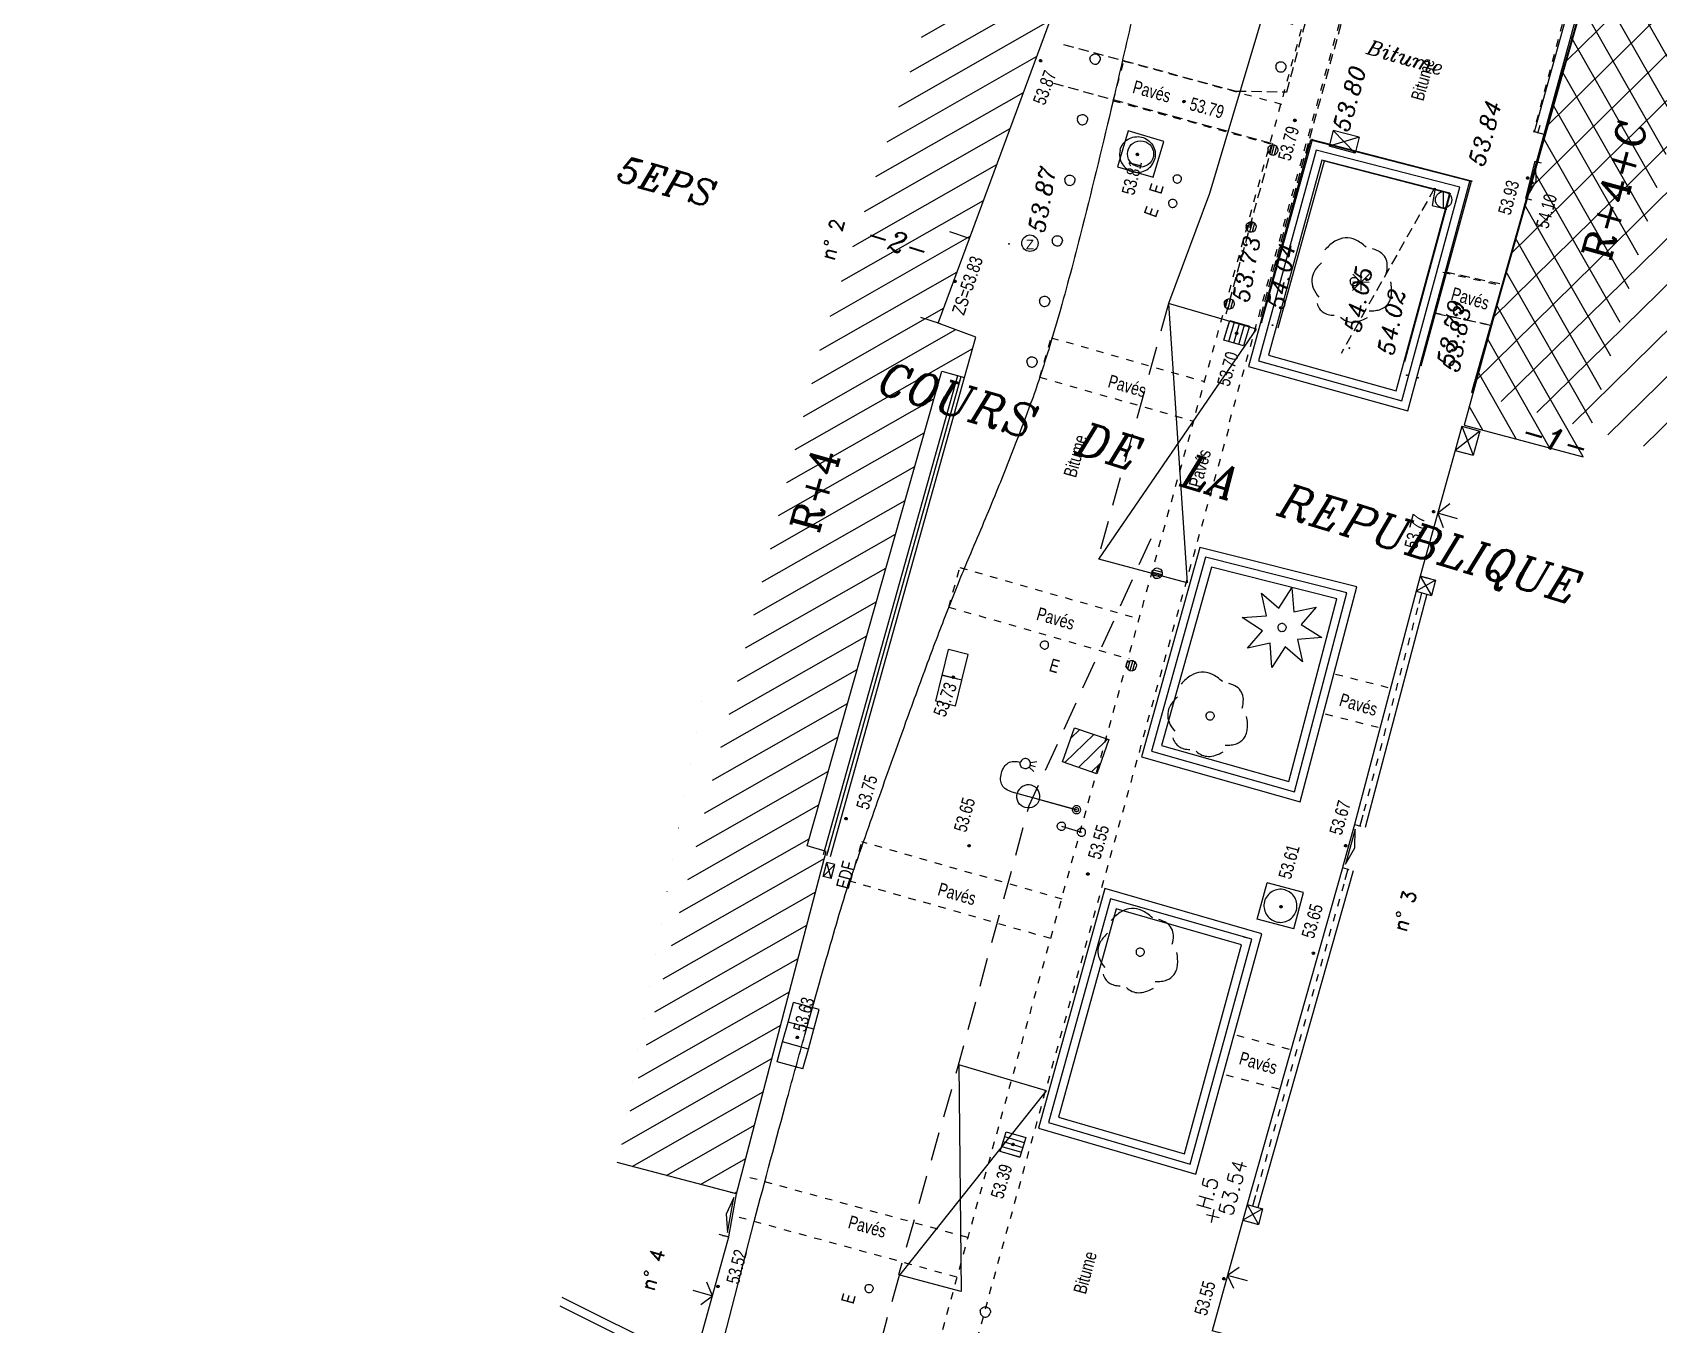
# Model space of a CAD drawing. Extents: x 661856 to 662117, y 6866905 to 6867165.
# Drawn here: x 661882.78 to 661922.36, y 6867062.92 to 6867094.37 of the extents above; entities that cross this region are included whole.
import ezdxf
from ezdxf.enums import TextEntityAlignment as Align

# ---------------------------------------------------------------- set-up
doc = ezdxf.new("R2010")
doc.units = 0
for name, pattern in [('CONTINU', [0]), ('HIDDEN', [0.375, 0.25, -0.125]), ('JSI_MCL0', [1, 0.5, 0.5]), ('JSI_MCL3', [4.5, 3, -1.5]), ('JSI_TCO', [1, 0.5, 0.5]), ('JSI_TCO2', [1, 0.5, 0.5]), ('JSI_TIC', [0.2, 0.08, 0.01, -0.1, 0.01]), ('JSI_TIM2', [0.6, 0.3, 0.05, -0.2, 0.05])]:
    doc.linetypes.add(name, pattern=pattern)
doc.layers.get('0').update_dxf_attribs({"linetype": 'CONTINUOUS'})
for name, color, linetype in [('ALTI', 140, 'CONTINUOUS'), ('ARBRES', 3, 'CONTINU'), ('BATI', 6, 'CONTINUOUS'), ('CANIVEAU', 7, 'CONTINU'), ('COTE_ALTI', 8, 'CONTINU'), ('HACHURE', 7, 'CONTINUOUS'), ('LIGNE_DIVERS', 7, 'CONTINU'), ('LIMITE', 7, 'CONTINUOUS'), ('MARQUAGE', 7, 'CONTINUOUS'), ('MOB', 6, 'CONTINUOUS'), ('MUR', 7, 'CONTINU'), ('NOM_DE_VOIE', 7, 'CONTINU'), ('NUMEROS', 1, 'CONTINUOUS'), ('OBJASS', 22, 'CONTINUOUS'), ('OBJDIVERS', 104, 'CONTINUOUS'), ('OBJEAU', 4, 'CONTINUOUS'), ('OBJEDF', 240, 'CONTINUOUS'), ('OBJEP', 220, 'CONTINUOUS'), ('OBJET_ASSAINIS', 5, 'CONTINU'), ('OBJET_DIVERS', 6, 'CONTINU'), ('OBJET_GAZ', 2, 'CONTINU'), ('OBJTELECOM', 3, 'CONTINUOUS'), ('POINTS-POLYGO', 7, 'CONTINUOUS'), ('POLYGO', 240, 'CONTINUOUS'), ('SIGNAL', 6, 'CONTINUOUS'), ('TEXTE', 7, 'CONTINUOUS'), ('VEGETATION', 3, 'CONTINUOUS'), ('VOIRIE', 7, 'CONTINUOUS'), ('Z', 4, 'CONTINUOUS')]:
    doc.layers.add(name, color=color, linetype=linetype)
doc.styles.add('36-2', font='romans.shx', dxfattribs={"height": 0.36})
doc.styles.add('5-2', font='romand.shx', dxfattribs={"height": 0.35})
doc.styles.add('7-2', font='romanc.shx', dxfattribs={"height": 0.7})
doc.styles.add('ITALIC', font='italic.shx', dxfattribs={"height": 0.6})
doc.styles.add('ROMANS', font='romans.shx', dxfattribs={"width": 0.95, "oblique": 13.5, "height": 5})
doc.styles.get("Standard").update_dxf_attribs({"font": 'ARIALUNI.ttf', "height": 2})
doc.linetypes.add('JSI_MUD', pattern='A,0.0001,[130,jsi_form.shx,S=0.5,R=0,X=0.875,Y=0],-0.75', length=0.7501)
doc.linetypes.add('JSI_MUG', pattern='A,0.0001,[130,jsi_form.shx,S=0.5,R=0,X=-0.125,Y=0],-0.75', length=0.7501)
doc.linetypes.add('JSI_MUR', pattern='A,1e-06,-0.5,[130,jsi_form.shx,S=0.7,R=315,X=0.05,Y=0],-0.5', length=1.000001)

# ---------------------------------------------------------------- blocks, each defined once
blk = doc.blocks.new('*X201')
at = {"layer": 'BATI', "color": 7, "linetype": 'CONTINU'}
for p, q in [((610558.015, 133596.662), (610563.305, 133601.952)), ((610557.587, 133595.102), (610564.149, 133601.664)), ((610556.731, 133591.983), (610565.85, 133601.102)), ((610557.159, 133593.543), (610564.993, 133601.377)), ((610556.303, 133590.424), (610566.707, 133600.828)), ((610556.941, 133589.931), (610567.564, 133600.553)), ((610557.809, 133589.668), (610568.421, 133600.279)), ((610558.443, 133598.221), (610560.804, 133600.582)), ((610558.677, 133589.404), (610569.278, 133600.005)), ((610559.545, 133589.141), (610570.135, 133599.73)), ((610560.413, 133588.877), (610570.991, 133599.456)), ((610561.281, 133588.614), (610570.927, 133598.26)), ((610566.867, 133593.068), (610570.602, 133596.803)), ((610567.743, 133592.813), (610570.276, 133595.346)), ((610568.619, 133592.557), (610569.951, 133593.889)), ((610569.495, 133592.302), (610569.622, 133592.43)), ((610562.149, 133588.35), (610565.987, 133592.189)), ((610563.016, 133588.087), (610565.896, 133590.967)), ((610563.884, 133587.823), (610566.284, 133590.222)), ((610564.752, 133587.56), (610565.998, 133588.805))]:
    blk.add_line(p, q, dxfattribs=at)
blk = doc.blocks.new('P21200')
blk.add_line((0, -1), (0, 1))
blk.add_circle((0, 0), 1)
blk = doc.blocks.new('P22700', base_point=(1, 1))
blk.add_circle((1, 1), 1)
blk.add_text('Z', height=1.17).set_placement((0.5, 0.25), (1.5, 0.25), align=Align.ALIGNED)
blk = doc.blocks.new('P20100')
for p, q in [((0, 0.994), (0, 0)), ((0.999, 0.994), (0, 0.994)), ((0.999, 0), (0.999, 0.994)), ((0, 0), (0.999, 0))]:
    blk.add_line(p, q)
blk.add_circle((0.496, 0.492), 0.35)
blk = doc.blocks.new('P30100')
at = {"color": 0}
blk.add_circle((0, 0), 0.05, dxfattribs=at)
blk.add_attdef('COTE30100', (0.3, 0.3), '', height=0.3)
blk = doc.blocks.new('P30200')
at = {"color": 0}
blk.add_circle((0, 0), 0.05, dxfattribs=at)
blk.add_attdef('COTE30200', (0.3, -0.15), '', height=0.3)
blk = doc.blocks.new('P30300')
at = {"color": 0}
blk.add_circle((0, 0), 0.05, dxfattribs=at)
blk.add_attdef('COTE30300', (0.3, -0.6), '', height=0.3)
blk = doc.blocks.new('P23000')
at = {"color": 3}
for p, q in [((-1, 1), (1, -1)), ((1, 1), (-1, -1)), ((1, 0), (-1, 0)), ((0, 1), (0, -1))]:
    blk.add_line(p, q, dxfattribs=at)
blk = doc.blocks.new('$B_200')
at = {"color": 0, "linetype": 'BYBLOCK', "flags": 128}
for points in [[(0, -0.5, -0.414214), (-0.5, 0, -0.414214), (0, 0.5)], [(0, -0.5, 0.414214), (0.5, 0, 0.414214), (0, 0.5)]]:
    blk.add_lwpolyline(points, format="xyb", dxfattribs=at)
blk = doc.blocks.new('$B_220')
at = {"color": 0, "linetype": 'BYBLOCK', "flags": 128}
for points in [[(0.297, 0.272, 0.039633), (0.273, 0.344, 0.053426), (0.241, 0.401, 0.147584), (0.154, 0.47, 0.071882), (0.099, 0.483, 0.058066), (0.036, 0.48, 0.043501), (-0.035, 0.463, 0.032041), (-0.113, 0.431)], [(-0.195, 0.351, 0.077685), (-0.303, 0.336, 0.115926), (-0.379, 0.292, 0.119307), (-0.426, 0.217, 0.082378), (-0.441, 0.113)], [(0.461, -0.046, 0.087593), (0.487, 0.033, 0.096392), (0.482, 0.113, 0.080457), (0.446, 0.192, 0.056881), (0.379, 0.272)], [(-0.441, 0.033, 0.03619), (-0.474, -0.044, 0.046233), (-0.492, -0.116, 0.121403), (-0.482, -0.245, 0.119181), (-0.41, -0.354, 0.044648), (-0.351, -0.401, 0.034835), (-0.277, -0.443)], [(0.379, -0.364, 0.076898), (0.431, -0.319, 0.090424), (0.461, -0.265, 0.083207), (0.472, -0.2, 0.062964), (0.461, -0.126)], [(-0.113, -0.443, 0.078382), (0.005, -0.498, 0.113914), (0.113, -0.503, 0.115194), (0.21, -0.458, 0.080222), (0.297, -0.364)]]:
    blk.add_lwpolyline(points, format="xyb", dxfattribs=at)
blk = doc.blocks.new('$B_222')
at = {"color": 0, "linetype": 'BYBLOCK', "flags": 128}
for points in [[(-0.094, 0.219), (0, 0.5), (0.094, 0.219)], [(-0.219, 0.094), (-0.344, 0.344), (-0.094, 0.219)], [(0.094, 0.219), (0.344, 0.344), (0.219, 0.094)], [(-0.219, -0.094), (-0.5, 0), (-0.219, 0.094)], [(0.219, 0.094), (0.5, 0), (0.219, -0.094)], [(-0.094, -0.219), (-0.344, -0.344), (-0.219, -0.094)], [(0.219, -0.094), (0.344, -0.344), (0.094, -0.219)], [(0.094, -0.219), (0, -0.5), (-0.094, -0.219)]]:
    blk.add_lwpolyline(points, dxfattribs=at)
blk = doc.blocks.new('$B_100')
at = {"color": 0, "linetype": 'BYBLOCK', "flags": 128}
for points in [[(0, 0.625, -0.4142136), (-0.1875, 0.8125, -0.4142136), (0, 1)], [(0, 0.625, 0.4142136), (0.1875, 0.8125, 0.4142136), (0, 1)]]:
    blk.add_lwpolyline(points, format="xyb", dxfattribs=at)
blk.add_lwpolyline([(0, 0.625), (0, 0)], dxfattribs=at)
blk = doc.blocks.new('$Y_001')
at = {"color": 0, "linetype": 'BYBLOCK', "flags": 128}
for points in [[(-0.5, 0), (0.5, 0)], [(0, -0.5), (0, 0.5)]]:
    blk.add_lwpolyline(points, dxfattribs=at)
blk = doc.blocks.new('TCPOINT')
at = {"color": 0}
blk.add_point((0, 0), dxfattribs=at)
at = {"layer": 'NUMEROS', "style": '36-2'}
blk.add_attdef('MAT', (0.1, 0.1), '', height=0.36, dxfattribs=at)
at = {"layer": 'Z', "style": 'ROMANS'}
blk.add_attdef('ALT', text='', height=0.36, dxfattribs=at).set_placement((0.1, -0.1), align=Align.TOP_LEFT)
blk = doc.blocks.new('$B_001')
at = {"color": 0, "linetype": 'BYBLOCK', "flags": 128}
for points in [[(0, 0), (0, 1)], [(0, 1), (1, 1)], [(1, 0), (1, 1)], [(0, 0), (1, 0)]]:
    blk.add_lwpolyline(points, dxfattribs=at)
blk = doc.blocks.new('$B_130')
at = {"color": 0, "linetype": 'BYBLOCK', "flags": 128}
for points in [[(0, 0), (0, 0.812, -0.08), (0.012, 0.895, -0.117647), (0.047, 0.953, -0.117647), (0.105, 0.988, -0.08), (0.188, 1, -0.08), (0.27, 0.988, -0.117647), (0.328, 0.953, -0.117647), (0.363, 0.895, -0.08), (0.375, 0.812)], [(0.375, 0.688, -0.414214), (0.312, 0.75, -0.414214), (0.375, 0.812)], [(0.375, 0.688, 0.414214), (0.438, 0.75, 0.414214), (0.375, 0.812)]]:
    blk.add_lwpolyline(points, format="xyb", dxfattribs=at)
for points in [[(0.344, 0.688), (0.312, 0.625)], [(0.375, 0.688), (0.375, 0.625)], [(0.406, 0.688), (0.438, 0.625)]]:
    blk.add_lwpolyline(points, dxfattribs=at)
blk = doc.blocks.new('$B_030')
at = {"color": 0, "linetype": 'BYBLOCK', "flags": 128}
for points in [[(0, 0), (0, 1)], [(0, 1), (1, 1)], [(0, 1), (1, 0)], [(0, 0), (1, 1)], [(1, 0), (1, 1)], [(0, 0), (1, 0)]]:
    blk.add_lwpolyline(points, dxfattribs=at)
blk = doc.blocks.new('$B_020')
at = {"color": 0, "linetype": 'BYBLOCK', "flags": 128}
for points in [[(0, 0), (0, 1)], [(0, 1), (1, 1)], [(1, 0), (1, 1)], [(0, 0), (1, 0)]]:
    blk.add_lwpolyline(points, dxfattribs=at)
for points in [[(0.5, 0.0625, -0.4142136), (0.0625, 0.5, -0.4142136), (0.5, 0.9375)], [(0.5, 0.0625, 0.4142136), (0.9375, 0.5, 0.4142136), (0.5, 0.9375)]]:
    blk.add_lwpolyline(points, format="xyb", dxfattribs=at)
blk = doc.blocks.new('$B_202')
at = {"color": 0, "linetype": 'BYBLOCK', "flags": 128}
for points in [[(0, -0.5, -0.41421356), (-0.5, 0, -0.41421356), (0, 0.5)], [(0, -0.5, 0.41421356), (0.5, 0, 0.41421356), (0, 0.5)]]:
    blk.add_lwpolyline(points, format="xyb", dxfattribs=at)
for points in [[(-0.5, 0), (0.5, 0)], [(-0.4297, 0.25), (0.4297, 0.25)], [(0.4297, -0.25), (-0.4297, -0.25)]]:
    blk.add_lwpolyline(points, dxfattribs=at)
blk = doc.blocks.new('$B_038')
at = {"color": 0, "linetype": 'BYBLOCK', "flags": 128}
blk.add_lwpolyline([(-0.5, 0.5), (0.5, 0.5), (0.5, -0.5), (-0.5, -0.5)], close=True, dxfattribs=at)
for points in [[(-0.344, 0.5), (-0.5, 0.188)], [(0.031, 0.5), (-0.469, -0.5)], [(0.438, 0.5), (-0.062, -0.5)], [(0.5, -0.188), (0.344, -0.5)]]:
    blk.add_lwpolyline(points, dxfattribs=at)
blk = doc.blocks.new('$B_043')
at = {"color": 0, "linetype": 'BYBLOCK', "flags": 128}
blk.add_lwpolyline([(0, 0.5), (1, 0.5)], dxfattribs=at)
blk = doc.blocks.new('$B_027')
at = {"color": 0, "linetype": 'BYBLOCK', "flags": 128}
for points in [[(-0.5, -0.5), (0.5, -0.5), (0.5, -0.188)], [(-0.5, -0.5), (-0.5, -0.188)]]:
    blk.add_lwpolyline(points, dxfattribs=at)
blk.add_lwpolyline([(-0.406, -0.406), (0.406, -0.406), (0, -0.188)], close=True, dxfattribs=at)
blk = doc.blocks.new('$B_028')
at = {"color": 0, "linetype": 'BYBLOCK', "flags": 128}
for points in [[(0, 0.5), (0, -0.5), (0.094, -0.062)], [(-0.5, -0.5), (-0.5, 0)], [(0.5, 0), (0.5, -0.5)], [(-0.094, -0.062), (0, -0.5)], [(-0.5, -0.5), (0.5, -0.5)]]:
    blk.add_lwpolyline(points, dxfattribs=at)
blk = doc.blocks.new('$B_170')
at = {"color": 0, "linetype": 'BYBLOCK', "flags": 128}
for points in [[(-0.5, 0), (-0.5, 1)], [(0.5, 0), (0.5, 1)]]:
    blk.add_lwpolyline(points, dxfattribs=at)
blk = doc.blocks.new('$B_210')
at = {"linetype": 'CONTINUOUS'}
blk.add_hatch(color=0, dxfattribs=at).paths.add_polyline_path([(0, -0.5, -1), (0, 0.5, -1)])
at = {"color": 0, "linetype": 'BYBLOCK', "flags": 128}
blk.add_lwpolyline([(0, -0.5, -1), (0, 0.5, -1)], format="xyb", close=True, dxfattribs=at)

msp = doc.modelspace()

# ---------------------------------------------------------------- hatches: boundary and pattern name
at = {"layer": 'HACHURE'}
h = msp.add_hatch(dxfattribs=at)
h.set_pattern_fill('_USER', color=256, scale=0.6, angle=209.669, style=0, pattern_type=0)
h.set_pattern_definition([(209.66896472, (50261.49716, 6738626.0907), (0.29699285165, -0.5213398566), [])])
edge = h.paths.add_edge_path()
edge.add_line((661899.915, 6867066.104), (661897.013, 6867066.865))
edge.add_line((661903.246, 6867100.818), (661904.583, 6867100.394))
edge.add_line((661904.583, 6867100.394), (661905.737, 6867098.272))
edge.add_line((661905.737, 6867098.272), (661902.026, 6867086.954))
edge.add_line((661902.026, 6867086.954), (661897.011, 6867066.859))
edge.add_line((661899.915, 6867066.104), (661902.102, 6867074.437))
edge.add_line((661902.102, 6867074.437), (661901.634, 6867074.57))
edge.add_line((661901.634, 6867074.57), (661904.91, 6867086.122))
edge.add_line((661904.91, 6867086.122), (661905.466, 6867085.971))
edge.add_line((661905.466, 6867085.971), (661905.742, 6867086.954))
edge.add_line((661905.742, 6867086.954), (661904.823, 6867087.295))
edge.add_line((661904.823, 6867087.295), (661908.991, 6867098.568))
edge.add_line((661908.991, 6867098.568), (661906.642, 6867102.888))
edge.add_line((661906.642, 6867102.888), (661904.154, 6867103.678))
edge.add_line((661903.246, 6867100.818), (661904.154, 6867103.678))
at = {"layer": 'HACHURE', "linetype": 'CONTINUOUS', "ltscale": 2}
h = msp.add_hatch(dxfattribs=at)
h.set_pattern_fill('_USER', color=256, scale=0.6, angle=119.6466, style=0, pattern_type=0)
h.set_pattern_definition([(119.6466, (661958.265, 6866695.073), (-0.5214558, -0.2967893), [])])
h.paths.add_polyline_path([(661929.58, 6867095.716), (661928.68, 6867092.854), (661925.099, 6867093.98), (661922.927, 6867092.792), (661920.518, 6867084.019), (661917.625, 6867084.813), (661920.371, 6867094.812), (661924.78, 6867097.226)])
at = {"layer": 'OBJASS', "linetype": 'CONTINUOUS', "ltscale": 2}
h = msp.add_hatch(dxfattribs=at)
h.set_pattern_fill('_USER', color=256, scale=0.125, angle=73.7746, style=0, pattern_type=0)
h.set_pattern_definition([(73.775, (661912.39996, 6867087.21911), (-0.120021, 0.034927), [])])
h.paths.add_polyline_path([(661912.4, 6867087.219), (661912.26, 6867086.739), (661911.78, 6867086.879), (661911.92, 6867087.359)])
h = msp.add_hatch(dxfattribs=at)
h.set_pattern_fill('_USER', color=256, scale=0.125, angle=-16.2863, style=0, pattern_type=0)
h.set_pattern_definition([(343.714, (661906.81527, 6867066.99425), (0.035055, 0.119984), [])])
h.paths.add_polyline_path([(661906.815, 6867066.994), (661906.335, 6867067.135), (661906.476, 6867067.614), (661906.956, 6867067.474)])

# ---------------------------------------------------------------- linework, layer by layer
at = {"layer": 'BATI', "linetype": 'JSI_MUD', "ltscale": 0.2}
msp.add_line((661919.466, 6867092.105, 111.285), (661919.415, 6867091.912, 111.284), dxfattribs=at)
at = {"layer": 'BATI', "linetype": 'JSI_TCO2', "ltscale": 2, "elevation": 57.333, "flags": 128}
for points in [[(661905.466, 6867085.971), (661905.742, 6867086.954), (661904.823, 6867087.295), (661908.991, 6867098.568), (661906.642, 6867102.888), (661904.154, 6867103.678)], [(661929.58, 6867095.716), (661924.78, 6867097.226), (661920.371, 6867094.812), (661917.625, 6867084.813)], [(661901.634, 6867074.57), (661904.91, 6867086.122), (661905.466, 6867085.971)], [(661917.625, 6867084.813), (661920.524, 6867084.038)], [(661899.915, 6867066.104), (661902.102, 6867074.437)], [(661902.102, 6867074.437), (661901.634, 6867074.57)], [(661899.915, 6867066.104), (661897.013, 6867066.865)]]:
    msp.add_lwpolyline(points, dxfattribs=at)
at = {"layer": 'BATI', "color": 7, "linetype": 'CONTINU', "const_width": 0.05}
msp.add_lwpolyline([(661917.818, 6867085.611), (661920.445, 6867094.871), (661924.942, 6867097.374), (661926.632, 6867096.78), (661932.85, 6867094.73), (661931.319, 6867088.143), (661931.196, 6867087.624), (661927.915, 6867088.611), (661927.323, 6867086.682), (661927.92, 6867085.51), (661927.186, 6867082.679)], dxfattribs=at)
at = {"layer": 'BATI', "linetype": 'JSI_TIC', "ltscale": 2, "elevation": 57.333, "flags": 128}
msp.add_lwpolyline([(661926.54, 6867096.954), (661924.773, 6867097.51), (661920.137, 6867095.046), (661919.318, 6867091.937)], dxfattribs=at)
at = {"layer": 'BATI', "color": 7, "linetype": 'CONTINUOUS'}
msp.add_lwpolyline([(661919.574, 6867091.89), (661919.343, 6867091.947), (661920.192, 6867095.029), (661924.772, 6867097.566), (661926.589, 6867096.958), (661926.538, 6867096.815)], dxfattribs=at)
at = {"layer": 'CANIVEAU', "color": 7, "linetype": 'HIDDEN'}
for points in [[(661912.674, 6867087.458), (661915.061, 6867096.121), (661920.044, 6867094.618)], [(661907.877, 6867094.076), (661912.074, 6867092.942), (661913.31, 6867092.925), (661913.996, 6867095.455)], [(661907.629, 6867093.136), (661912.964, 6867091.664), (661911.826, 6867087.515)]]:
    msp.add_lwpolyline(points, dxfattribs=at)
at = {"layer": 'LIGNE_DIVERS', "color": 7, "linetype": 'HIDDEN'}
for points in [[(661916.908, 6867090.581), (661914.631, 6867086.558)], [(661918.496, 6867088.248), (661917.213, 6867088.528)], [(661916.932, 6867087.538), (661918.276, 6867087.243)]]:
    msp.add_lwpolyline(points, dxfattribs=at)
at = {"layer": 'LIGNE_DIVERS', "color": 7, "linetype": 'CONTINUOUS'}
msp.add_lwpolyline([(661916.924, 6867090.577), (661916.849, 6867090.161), (661917.204, 6867090.066)], dxfattribs=at)
at = {"layer": 'LIMITE', "linetype": 'JSI_MUD', "ltscale": 0.4}
for p, q in [((661912.676, 6867086.569, 111.066), (661912.623, 6867086.375, 111.063)), ((661914.722, 6867080.541, 111.068), (661914.772, 6867080.732, 111.07)), ((661912.401, 6867072.101, 110.932), (661912.455, 6867072.297, 110.934))]:
    msp.add_line(p, q, dxfattribs=at)
at = {"layer": 'LIMITE', "linetype": 'JSI_MUG', "ltscale": 0.4}
for p, q in [((661912.623, 6867086.375, 111.063), (661912.817, 6867086.321, 111.066)), ((661914.772, 6867080.732, 111.069), (661914.581, 6867080.781, 111.065)), ((661912.455, 6867072.297, 110.933), (661912.26, 6867072.353, 110.931))]:
    msp.add_line(p, q, dxfattribs=at)
at = {"layer": 'LIMITE', "linetype": 'JSI_TCO', "ltscale": 2}
msp.add_line((661902.036, 6867074.359, 111.106), (661905.302, 6867086.017, 111.187), dxfattribs=at)
at = {"layer": 'LIMITE', "linetype": 'JSI_MUD', "ltscale": 0.17}
msp.add_line((661905.338, 6867085.83, 111.186), (661905.384, 6867085.994, 111.187), dxfattribs=at)
at = {"layer": 'LIMITE', "linetype": 'JSI_MUG', "ltscale": 0.27}
for p, q in [((661916.59, 6867080.734, 111.094), (661916.521, 6867080.473, 111.09)), ((661914.799, 6867074.004, 110.997), (661914.725, 6867073.745, 110.994))]:
    msp.add_line(p, q, dxfattribs=at)
at = {"layer": 'LIMITE', "linetype": 'JSI_MUD', "ltscale": 0.27}
for p, q in [((661915.159, 6867075.318, 111.017), (661915.09, 6867075.057, 111.013)), ((661912.547, 6867066.063, 110.899), (661912.474, 6867065.803, 110.896))]:
    msp.add_line(p, q, dxfattribs=at)
at = {"layer": 'LIMITE', "linetype": 'JSI_MUG', "ltscale": 0.17}
msp.add_line((661902.118, 6867074.336, 111.106), (661902.164, 6867074.5, 111.107), dxfattribs=at)
at = {"layer": 'LIMITE', "linetype": 'JSI_TCO', "ltscale": 2, "elevation": 57.333, "flags": 128}
for points in [[(661912.378, 6867086.236), (661916.253, 6867085.158), (661917.768, 6867090.747), (661913.883, 6867091.75)], [(661915.017, 6867080.877), (661911.195, 6867081.837), (661909.771, 6867076.737), (661913.639, 6867075.64)], [(661912.7, 6867072.434), (661908.879, 6867073.532), (661907.266, 6867067.699), (661911.095, 6867066.578)]]:
    msp.add_lwpolyline(points, close=True, dxfattribs=at)
at = {"layer": 'LIMITE', "linetype": 'JSI_MUR', "ltscale": 0.4, "elevation": 57.333, "flags": 128}
for points in [[(661912.623, 6867086.375), (661916.113, 6867085.404), (661917.522, 6867090.604), (661914.024, 6867091.507)], [(661914.772, 6867080.732), (661911.335, 6867081.595), (661910.017, 6867076.875), (661913.497, 6867075.888)], [(661912.455, 6867072.297), (661909.018, 6867073.284), (661907.511, 6867067.835), (661910.956, 6867066.827)]]:
    msp.add_lwpolyline(points, close=True, dxfattribs=at)
at = {"layer": 'LIMITE', "linetype": 'JSI_MUR', "ltscale": 0.17, "elevation": 57.333, "flags": 128}
msp.add_lwpolyline([(661902.118, 6867074.336), (661905.384, 6867085.994)], dxfattribs=at)
at = {"layer": 'LIMITE', "linetype": 'JSI_TCO', "ltscale": 2, "elevation": 57.333, "flags": 128}
for points in [[(661902.2, 6867074.313), (661905.466, 6867085.971)], [(661916.46, 6867080.769), (661914.96, 6867075.091)], [(661916.721, 6867080.7), (661915.221, 6867075.022)], [(661914.669, 6867074.041), (661912.344, 6867065.84)], [(661914.929, 6867073.968), (661912.603, 6867065.767)]]:
    msp.add_lwpolyline(points, dxfattribs=at)
at = {"layer": 'LIMITE', "linetype": 'JSI_TIC', "ltscale": 2, "elevation": 57.333, "flags": 128}
for points in [[(661916.59, 6867080.734), (661915.09, 6867075.057)], [(661914.799, 6867074.004), (661912.474, 6867065.803)]]:
    msp.add_lwpolyline(points, dxfattribs=at)
at = {"layer": 'LIMITE', "elevation": 57.333, "flags": 128}
for points in [[(661898.304, 6867062.029), (661895.62, 6867063.368)], [(661898.36, 6867062.24), (661895.676, 6867063.579)]]:
    msp.add_lwpolyline(points, dxfattribs=at)
at = {"layer": 'LIMITE', "linetype": 'JSI_TCO', "ltscale": 2}
for points in [[(661912.868, 6867086.515, 111.066), (661915.972, 6867085.651, 111.117), (661917.276, 6867090.461, 111.183), (661914.165, 6867091.264, 111.147), (661912.868, 6867086.515, 111.066)], [(661914.527, 6867080.588, 111.067), (661911.476, 6867081.354, 111.006), (661910.263, 6867077.013, 110.95), (661913.356, 6867076.136, 111.013), (661914.527, 6867080.588, 111.067)], [(661912.21, 6867072.159, 110.932), (661909.157, 6867073.036, 110.892), (661907.756, 6867067.972, 110.773), (661910.817, 6867067.076, 110.877), (661912.21, 6867072.159, 110.932)]]:
    msp.add_polyline3d(points, dxfattribs=at)
at = {"layer": 'MARQUAGE', "linetype": 'JSI_MCL0', "ltscale": 2, "elevation": 57.333, "flags": 128}
for points in [[(661910.267, 6867100.715, -0.013769), (661910.289, 6867100.156, -0.011556), (661910.282, 6867099.545, -0.015082), (661910.21, 6867098.451, -0.012612), (661910.113, 6867097.666, -0.006167), (661910.014, 6867097.05, -0.004916), (661909.889, 6867096.363, -0.007289), (661909.557, 6867094.775, -0.002999), (661909.082, 6867092.709, -0.003499), (661908.338, 6867089.653, -0.007376), (661907.799, 6867087.624, -0.004941), (661907.545, 6867086.754, -0.00616), (661907.299, 6867085.98, -0.007394), (661907.075, 6867085.335, -0.004748), (661906.734, 6867084.429, -0.00496), (661906.202, 6867083.094, -0.003923), (661905.576, 6867081.603, 0.004527), (661905.343, 6867081.043, 0.003313), (661905.08, 6867080.384, 0.0038), (661904.595, 6867079.111, 0.002654), (661904.033, 6867077.581, 0.001957), (661903.395, 6867075.793, 0.001503), (661902.681, 6867073.748)], [(661900.345, 6867065.429, -0.00165), (661901.152, 6867068.424, -0.001106), (661901.579, 6867069.971, -0.00237), (661902.101, 6867071.818, -0.003113), (661902.67, 6867073.752)]]:
    msp.add_lwpolyline(points, format="xyb", dxfattribs=at)
msp.add_lwpolyline([(661913.502, 6867097.667), (661912.76, 6867094.906), (661911.425, 6867090.45), (661910.431, 6867087.771)], dxfattribs=at)
at = {"layer": 'MARQUAGE', "linetype": 'JSI_TIM2', "ltscale": 2, "elevation": 57.333, "flags": 128}
for points in [[(661910.431, 6867087.771), (661908.712, 6867081.563)], [(661910.002, 6867082.046), (661907.034, 6867075.547), (661905.303, 6867069.199), (661903.857, 6867064.127)], [(661903.879, 6867064.149), (661898.734, 6867045.501), (661897.289, 6867040.111), (661890.992, 6867017.385), (661889.752, 6867012.766), (661888.427, 6867007.819), (661887.061, 6867002.924), (661884.431, 6866993.356)]]:
    msp.add_lwpolyline(points, dxfattribs=at)
at = {"layer": 'MARQUAGE', "linetype": 'JSI_MCL0', "ltscale": 2, "elevation": 57.333, "flags": 128}
for points in [[(661910.431, 6867087.771), (661910.888, 6867080.974), (661908.736, 6867081.552), (661912.57, 6867087.148)], [(661903.891, 6867064.125), (661907.459, 6867068.612), (661905.327, 6867069.241), (661905.383, 6867063.726)]]:
    msp.add_lwpolyline(points, close=True, dxfattribs=at)
at = {"layer": 'MARQUAGE', "linetype": 'JSI_MCL3', "ltscale": 2, "elevation": 57.333, "flags": 128}
msp.add_lwpolyline([(661899.351, 6867061.57), (661900.345, 6867065.429)], dxfattribs=at)
at = {"layer": 'MUR', "color": 7, "linetype": 'CONTINUOUS'}
for points in [[(661916.584, 6867086.254), (661917.806, 6867090.75), (661913.929, 6867091.759), (661912.69, 6867087.296)], [(661913.097, 6867087.183), (661914.225, 6867091.245), (661917.286, 6867090.449), (661916.174, 6867086.356)]]:
    msp.add_lwpolyline(points, dxfattribs=at)
at = {"layer": 'OBJASS', "linetype": 'JSI_TCO', "ltscale": 2, "elevation": 57.333, "flags": 128}
for points in [[(661912.4, 6867087.219), (661912.26, 6867086.739), (661911.78, 6867086.879), (661911.92, 6867087.359)], [(661906.815, 6867066.994), (661906.335, 6867067.135), (661906.476, 6867067.614), (661906.956, 6867067.474)]]:
    msp.add_lwpolyline(points, close=True, dxfattribs=at)
at = {"layer": 'VOIRIE', "linetype": 'JSI_TIC', "ltscale": 2, "elevation": 57.333, "flags": 128}
for points in [[(661914.468, 6867097.376), (661911.038, 6867084.921)], [(661915.288, 6867097.151), (661911.858, 6867084.695)], [(661909.082, 6867092.709), (661909.346, 6867093.674)], [(661909.346, 6867093.674), (661913.181, 6867092.624)], [(661909.082, 6867092.709), (661912.917, 6867091.659)], [(661917.109, 6867088.532), (661918.472, 6867088.23)], [(661916.892, 6867087.556), (661918.255, 6867087.253)], [(661907.299, 6867085.98), (661907.574, 6867086.941)], [(661907.574, 6867086.941), (661911.308, 6867085.873)], [(661907.299, 6867085.98), (661911.032, 6867084.911)], [(661911.049, 6867084.945), (661905.545, 6867065.039), (661900.041, 6867045.002), (661896.289, 6867031.642), (661882.78, 6866982.339)], [(661911.887, 6867084.713), (661906.384, 6867064.808), (661900.879, 6867044.769), (661897.128, 6867031.409), (661883.788, 6866982.723)], [(661905.08, 6867080.384), (661905.355, 6867081.345)], [(661905.355, 6867081.345), (661909.743, 6867080.089)], [(661905.08, 6867080.384), (661909.467, 6867079.128)], [(661915.778, 6867078.422), (661914.486, 6867078.746)], [(661915.534, 6867077.452), (661914.243, 6867077.777)], [(661902.69, 6867073.707), (661902.965, 6867074.669)], [(661907.842, 6867073.276), (661902.965, 6867074.669)], [(661907.567, 6867072.314), (661902.69, 6867073.707)], [(661913.375, 6867069.615), (661912.058, 6867069.966)], [(661913.117, 6867068.649), (661911.801, 6867068.999)], [(661905.545, 6867065.039), (661900.212, 6867066.503)], [(661905.281, 6867064.075), (661899.947, 6867065.538)]]:
    msp.add_lwpolyline(points, dxfattribs=at)

# ---------------------------------------------------------------- block references
at = {"layer": 'ALTI', "linetype": 'CONTINUOUS'}
for p, xscale, yscale, rotation in [((661907.316, 6867093.683, 57.333), 0.0599999997152322, 0.0599999997152322, 249.7096990981492), ((661910.807, 6867092.687, 57.333), 0.0600000000592975, 0.0600000000592975, 344.694655695593), ((661913.505, 6867092.227, 57.333), 0.0599999996385062, 0.0599999996385062, 254.6044310250176), ((661909.674, 6867091.399, 57.333), 0.0600000003271223, 0.0600000003271223, 256.4156064623944), ((661919.172, 6867090.827, 57.333), 0.0599999999093747, 0.0599999999093747, 254.6465951892472), ((661919.28, 6867090.712, 57.333), 0.0599999999093747, 0.0599999999093747, 254.6465951892472), ((661912.09, 6867087.049, 57.333), 0.0599999998833913, 0.0599999998833913, 163.7745829414398), ((661916.883, 6867082.705, 57.333), 0.0599999996384157, 0.0599999996384157, 255.1982762058692), ((661905.194, 6867078.677, 57.333), 0.0599999999918912, 0.0599999999918912, 249.601404920407), ((661902.581, 6867075.234, 57.333), 0.0599999995880234, 0.0599999995880234, 74.35030697910642), ((661905.577, 6867074.574, 57.333), 0.0600000000685487, 0.0600000000685487, 164.0628200560337), ((661914.743, 6867074.574, 57.333), 0.0599999998171254, 0.0599999998171254, 254.1696420194189), ((661908.467, 6867073.886, 57.333), 0.0599999998720107, 0.0599999998720107, 254.5451571453752), ((661913.168, 6867073.089, 57.333), 0.0599999999710705, 0.0599999999710705, 163.9685452313783), ((661913.959, 6867071.959, 57.333), 0.0599999998171254, 0.0599999998171254, 254.1696420194189), ((661901.396, 6867069.91, 57.333), 0.0599999998700152, 0.0599999998700152, 74.48223187733709), ((661906.645, 6867067.304, 57.333), 0.0600000001652849, 0.0600000001652849, 51.51213399098474), ((661899.464, 6867063.848, 57.333), 0.0599999999426008, 0.0599999999426008, 75.54793801155665), ((661911.779, 6867064.036, 57.333), 0.0599999997842678, 0.0599999997842678, 254.5572234232433)]:
    msp.add_blockref('$B_210', p, dxfattribs=dict(at, xscale=xscale, yscale=yscale, rotation=rotation))
at = {"layer": 'ARBRES', "color": 3, "linetype": 'CONTINU', "xscale": 0.1999999999095632, "yscale": 0.1999999999095632, "rotation": 359.5109626559351}
msp.add_blockref('P23000', (661915.114, 6867088.287), dxfattribs=at)
at = {"layer": 'BATI', "color": 7, "linetype": 'CONTINU', "rotation": 359.5109627095217}
msp.add_blockref('*X201', (50243.611, 6738711.553), dxfattribs=at)
at = {"layer": 'BATI', "linetype": 'CONTINUOUS'}
for name, xscale, yscale, rotation in [('$B_170', 2.196999999749404, 0.5000000000742785, 71.2638021221332), ('$B_210', 0.0600000001437865, 0.0600000001437865, 71.26380216686128)]:
    msp.add_blockref(name, (661905.232, 6867088.315, 57.333), dxfattribs=dict(at, xscale=xscale, yscale=yscale, rotation=rotation))
at = {"layer": 'COTE_ALTI', "color": 8}
ref = msp.add_blockref('P30300', (661913.929, 6867091.759, 53.801), dxfattribs=dict(at, xscale=0.199999999968756, yscale=0.199999999968756, rotation=74.210963112746))
ref.add_attrib('COTE30300', '53.80', (661914.808, 6867091.926, 53.801), dxfattribs={"color": 8, "height": 0.4, "rotation": 74.211, "style": 'ITALIC'})
ref = msp.add_blockref('P30200', (661917.806, 6867090.75, 53.839), dxfattribs=dict(at, xscale=0.199999999968756, yscale=0.199999999968756, rotation=74.210963112746))
ref.add_attrib('COTE30200', '53.84', (661918.107, 6867091.081, 53.839), dxfattribs={"color": 8, "height": 0.4, "rotation": 74.211, "style": 'ITALIC'})
ref = msp.add_blockref('P30300', (661906.548, 6867089.225, 53.874), dxfattribs=dict(at, xscale=0.2000000002922072, yscale=0.2000000002922072, rotation=79.6109629948502))
ref.add_attrib('COTE30300', '53.87', (661907.407, 6867089.474, 53.874), dxfattribs={"color": 8, "height": 0.4, "rotation": 79.611, "style": 'ITALIC'})
ref = msp.add_blockref('P30100', (661912.698, 6867087.314, 53.73), dxfattribs=dict(at, xscale=0.2000000002922072, yscale=0.2000000002922072, rotation=79.6109629948502))
ref.add_attrib('COTE30100', '53.73', (661912.377, 6867087.78, 53.73), dxfattribs={"color": 8, "height": 0.4, "rotation": 79.611, "style": 'ITALIC'})
ref = msp.add_blockref('P30200', (661912.964, 6867087.247, 54.035), dxfattribs=dict(at, xscale=0.2000000002922072, yscale=0.2000000002922072, rotation=79.6109629948502))
ref.add_attrib('COTE30200', '54.04', (661913.233, 6867087.604, 54.035), dxfattribs={"color": 8, "height": 0.4, "rotation": 79.611, "style": 'ITALIC'})
ref = msp.add_blockref('P30200', (661914.833, 6867086.688, 54.053), dxfattribs=dict(at, xscale=0.2000000002922072, yscale=0.2000000002922072, rotation=79.6109629948502))
ref.add_attrib('COTE30200', '54.05', (661915.102, 6867087.045, 54.053), dxfattribs={"color": 8, "height": 0.4, "rotation": 79.611, "style": 'ITALIC'})
ref = msp.add_blockref('P30100', (661916.231, 6867086.029, 54.024), dxfattribs=dict(at, xscale=0.2000000002922072, yscale=0.2000000002922072, rotation=79.6109629948502))
ref.add_attrib('COTE30100', '54.02', (661915.91, 6867086.494, 54.024), dxfattribs={"color": 8, "height": 0.4, "rotation": 79.611, "style": 'ITALIC'})
ref = msp.add_blockref('P30300', (661916.498, 6867085.966, 53.786), dxfattribs=dict(at, xscale=0.2000000002922072, yscale=0.2000000002922072, rotation=79.6109629948502))
ref.add_attrib('COTE30300', '53.79', (661917.357, 6867086.216, 53.786), dxfattribs={"color": 8, "height": 0.4, "rotation": 79.611, "style": 'ITALIC'})
ref = msp.add_blockref('P30100', (661917.818, 6867085.611, 53.827), dxfattribs=dict(at, xscale=0.2000000002922072, yscale=0.2000000002922072, rotation=79.6109629948502))
ref.add_attrib('COTE30100', '53.83', (661917.497, 6867086.077, 53.827), dxfattribs={"color": 8, "height": 0.4, "rotation": 79.611, "style": 'ITALIC'})
at = {"layer": 'LIMITE', "linetype": 'CONTINUOUS'}
for name, p, xscale, yscale, rotation in [('$B_027', (661919.474, 6867090.727, 57.333), 0.9292362135204365, 0.5000000000742785, 255.7414350793265), ('$B_030', (661917.573, 6867084.786, 57.333), 0.6104291687869392, 0.4500000001595886, 254.5083429746591), ('$B_028', (661917.225, 6867082.601, 57.333), 3.174346769275414, 0.5000000000742785, 254.4644197697611), ('$B_030', (661916.559, 6867081.139, 57.333), 0.3834881094382392, 0.3834999999661752, 254.9754036026192), ('$B_027', (661915.055, 6867074.5, 57.333), 1.0894755619297, 0.5000000000742785, 254.5286026823307), ('$B_027', (661899.574, 6867065.623, 57.333), 1.067076914139748, 0.5000000000742785, 79.7803481258755), ('$B_030', (661912.344, 6867065.84, 57.333), 0.3923629059389844, 0.3923999995585369, 254.6928999487191), ('$B_028', (661912.109, 6867064.05, 57.333), 2.791621070448476, 0.5000000000742785, 254.5428612448761), ('$B_028', (661899.09, 6867063.688, 57.333), 2.969929375855893, 0.5000000000742785, 74.60631238761516)]:
    msp.add_blockref(name, p, dxfattribs=dict(at, xscale=xscale, yscale=yscale, rotation=rotation))
at = {"layer": 'MOB', "linetype": 'CONTINUOUS'}
for name, p, xscale, yscale, rotation in [('$B_200', (661908.643, 6867093.722, 57.333), 0.2500000002038529, 0.2500000002038529, 262.9430868292627), ('$B_200', (661913.164, 6867093.532, 57.333), 0.2500000002895819, 0.2500000002895819, 254.6044311383482), ('$B_200', (661908.336, 6867092.248, 57.333), 0.2500000002038529, 0.2500000002038529, 262.9430868292627), ('$B_030', (661915.071, 6867091.823, 57.333), 0.6500198306472926, 0.4000000002458762, 165.5147885604447), ('$B_202', (661912.97, 6867091.51, 57.333), 0.2500000002895819, 0.2500000002895819, 254.6044311383482), ('$B_200', (661908.029, 6867090.773, 57.333), 0.2500000002038529, 0.2500000002038529, 262.9430868292627), ('$B_202', (661912.438, 6867089.637, 57.333), 0.2500000002895819, 0.2500000002895819, 254.6044311383482), ('$B_200', (661907.722, 6867089.299, 57.333), 0.2500000002038529, 0.2500000002038529, 262.9430868292627), ('$B_200', (661907.415, 6867087.825, 57.333), 0.2500000002038529, 0.2500000002038529, 262.9430868292627), ('$B_202', (661911.907, 6867087.764, 57.333), 0.2500000002895819, 0.2500000002895819, 254.6044311383482), ('$B_200', (661907.108, 6867086.351, 57.333), 0.2500000002038529, 0.2500000002038529, 262.9430868292627), ('$B_202', (661910.156, 6867081.204, 57.333), 0.2499999999019544, 0.2499999999019544, 164.9586891844764), ('$B_202', (661909.526, 6867078.96, 57.333), 0.2499999998616895, 0.2499999998616895, 254.5453911054698), ('$B_038', (661908.414, 6867076.888, 57.333), 0.8801693528920288, 0.8802000001717488, 160.7772940458178), ('$B_200', (661907.824, 6867075.051, 57.333), 0.1999999999626196, 0.1999999999626196, 343.2066888761958), ('$B_043', (661907.75, 6867074.807, 57.333), 0.5105522107518974, 0.5105999998813604, 343.2066885104726), ('$B_200', (661908.313, 6867074.904, 57.333), 0.1999999999626196, 0.1999999999626196, 343.2066888761958), ('$B_200', (661905.97, 6867063.228, 57.333), 0.2499999999636986, 0.2499999999636986, 254.6401350150323)]:
    msp.add_blockref(name, p, dxfattribs=dict(at, xscale=xscale, yscale=yscale, rotation=rotation))
at = {"layer": 'OBJASS', "linetype": 'CONTINUOUS'}
for name, p, xscale, yscale, rotation in [('$B_200', (661909.674, 6867091.399, 57.333), 0.8699999996412501, 0.8699999996412501, 256.4156064166966), ('$B_020', (661913.48, 6867072.549, 57.333), 0.919640451505387, 0.9196000002793566, 74.93268899833883)]:
    msp.add_blockref(name, p, dxfattribs=dict(at, xscale=xscale, yscale=yscale, rotation=rotation))
at = {"layer": 'OBJDIVERS', "linetype": 'CONTINUOUS', "yscale": 0.4922000001290249}
for p, xscale, rotation in [((661905.399, 6867078.604, 57.333), 0.6481392749108275, 76.08305922112869), ((661905.243, 6867077.975, 57.333), 0.6481392749388271, 76.08305921113964)]:
    msp.add_blockref('$B_001', p, dxfattribs=dict(at, xscale=xscale, rotation=rotation))
at = {"layer": 'OBJEAU', "linetype": 'CONTINUOUS'}
for p, xscale, yscale, rotation in [((661910.643, 6867090.805, 57.333), 0.2000000003462153, 0.2000000003462153, 253.3287666707565), ((661910.532, 6867090.211, 57.333), 0.1999999995544254, 0.1999999995544254, 249.976790392297), ((661907.414, 6867079.461, 57.333), 0.2000000000370861, 0.2000000000370861, 344.0290637109973), ((661903.141, 6867063.8, 57.333), 0.1999999998572179, 0.1999999998572179, 254.5746311920586)]:
    msp.add_blockref('$B_200', p, dxfattribs=dict(at, xscale=xscale, yscale=yscale, rotation=rotation))
at = {"layer": 'OBJEDF', "linetype": 'CONTINUOUS', "xscale": 0.3500292703802216, "yscale": 0.1999999996568045, "rotation": 75.29612952025583}
msp.add_blockref('$B_030', (661902.219, 6867073.776, 57.333), dxfattribs=at)
at = {"layer": 'OBJEP', "linetype": 'CONTINUOUS'}
for name, xscale, yscale, rotation in [('$B_130', 1.999999999698098, 1.999999999698098, 74.54539112222287), ('$B_200', 0.1999999998831472, 0.1999999998831472, 74.54539111189875)]:
    msp.add_blockref(name, (661908.193, 6867075.45, 57.333), dxfattribs=dict(at, xscale=xscale, yscale=yscale, rotation=rotation))
at = {"layer": 'OBJET_ASSAINIS', "color": 5, "linetype": 'CONTINU', "xscale": 0.9100137003939834, "yscale": 0.9100137003939834, "rotation": 253.5656627205839}
msp.add_blockref('P20100', (661909.449, 6867091.973), dxfattribs=at)
at = {"layer": 'OBJET_DIVERS', "color": 6, "linetype": 'CONTINU', "xscale": 0.1999999999095632, "yscale": 0.1999999999095632, "rotation": 359.5109626559351}
msp.add_blockref('P21200', (661917.126, 6867090.296), dxfattribs=at)
at = {"layer": 'OBJET_GAZ', "color": 2, "linetype": 'CONTINU', "xscale": 0.1999999999095632, "yscale": 0.1999999999095632, "rotation": 359.5109626559351}
msp.add_blockref('P22700', (661907.058, 6867089.24), dxfattribs=at)
at = {"layer": 'OBJTELECOM', "linetype": 'CONTINUOUS', "yscale": 0.6499999998173706}
for p, xscale, rotation in [((661901.798, 6867070.108, 57.333), 0.4999492977220187, 74.60157381649321), ((661901.665, 6867069.626, 57.333), 0.5000716752186385, 74.5934519080462), ((661901.533, 6867069.144, 57.333), 0.4999492977220187, 74.60157381649321)]:
    msp.add_blockref('$B_001', p, dxfattribs=dict(at, xscale=xscale, rotation=rotation))
at = {"layer": 'POINTS-POLYGO', "rotation": 74.47300862616613}
msp.add_blockref('TCPOINT', (661911.511, 6867065.563, 57.333), dxfattribs=at).add_auto_attribs({'MAT': 'H.5', 'ALT': '53.54'})
at = {"layer": 'POLYGO', "linetype": 'CONTINUOUS', "xscale": 0.3200000000209822, "yscale": 0.3200000000209822, "zscale": 0.3200000000209822, "rotation": 348.0799646896258}
msp.add_blockref('$Y_001', (661911.511, 6867065.563, 110.87), dxfattribs=at)
at = {"layer": 'SIGNAL', "linetype": 'CONTINUOUS'}
for name, p, xscale, yscale, rotation in [('$B_100', (661913.454, 6867094.575, 57.333), 1.499999999910779, 1.499999999910779, 74.60443112374689), ('$B_100', (661908.193, 6867075.45, 57.333), 1.500000000005741, 1.500000000005741, 74.54539112352127), ('$B_200', (661908.193, 6867075.45, 57.333), 0.0999999999570845, 0.0999999999570845, 74.5453910797541)]:
    msp.add_blockref(name, p, dxfattribs=dict(at, xscale=xscale, yscale=yscale, rotation=rotation))
at = {"layer": 'VEGETATION', "linetype": 'CONTINUOUS'}
for name, p, xscale, yscale, rotation in [('$B_220', (661914.948, 6867088.309, 57.333), 2.000000000160077, 2.000000000160077, 254.7322410223234), ('$B_200', (661914.948, 6867088.309, 57.333), 0.1999999996596924, 0.1999999996596924, 254.732240991003), ('$B_222', (661913.192, 6867079.885, 57.333), 2.000000000014489, 2.000000000014489, 165.9072990217568), ('$B_200', (661913.192, 6867079.885, 57.333), 0.1999999999675754, 0.1999999999675754, 165.9072990193206), ('$B_220', (661911.442, 6867077.738, 57.333), 2.000000000416266, 2.000000000416266, 254.3950983240712), ('$B_200', (661911.442, 6867077.738, 57.333), 0.200000000022837, 0.200000000022837, 254.395098343344), ('$B_220', (661909.742, 6867071.987, 57.333), 2.000000000289489, 2.000000000289489, 254.5374225251596), ('$B_200', (661909.742, 6867071.987, 57.333), 0.1999999996761111, 0.1999999996761111, 254.5374224902779)]:
    msp.add_blockref(name, p, dxfattribs=dict(at, xscale=xscale, yscale=yscale, rotation=rotation))

# ---------------------------------------------------------------- texts
at = {"layer": 'ALTI', "linetype": 'CONTINUOUS', "width": 0.75}
for s, rotation, p in [('53.87', 69.7097, (661907.411, 6867093.477, 57.333)), ('54.10', 74.6466, (661919.586, 6867090.468, 57.333))]:
    msp.add_text(s, height=0.32, rotation=rotation, dxfattribs=at).set_placement(p, align=Align.TOP_RIGHT)
for s, rotation, p in [('53.79', 344.6947, (661910.961, 6867092.644, 57.333)), ('53.63', 74.4822, (661901.439, 6867070.065, 57.333)), ('53.39', 73.7137, (661906.247, 6867066.003, 57.333))]:
    msp.add_text(s, height=0.32, rotation=rotation, dxfattribs=at).set_placement(p, align=Align.MIDDLE_LEFT)
for s, rotation, p in [('53.79', 74.6044, (661913.463, 6867092.073, 57.333)), ('53.81', 76.4156, (661909.636, 6867091.244, 57.333)), ('53.70', 74.1268, (661911.987, 6867086.585, 57.333)), ('53.73', 69.6014, (661905.138, 6867078.527, 57.333)), ('53.65', 74.3503, (661905.577, 6867075.733, 57.333)), ('53.55', 74.5452, (661908.839, 6867075.07, 57.333)), ('53.61', 74.6196, (661913.475, 6867074.59, 57.333))]:
    msp.add_text(s, height=0.32, rotation=rotation, dxfattribs=at).set_placement(p, align=Align.MIDDLE_RIGHT)
for s, rotation, p in [('53.93', 74.6466, (661918.975, 6867090.715, 57.333)), ('53.77', 75.1983, (661916.687, 6867082.591, 57.333)), ('53.67', 74.1696, (661914.873, 6867075.618, 57.333)), ('53.65', 74.1696, (661914.196, 6867073.101, 57.333)), ('53.55', 74.5572, (661911.582, 6867063.925, 57.333))]:
    msp.add_text(s, height=0.32, rotation=rotation, dxfattribs=at).set_placement(p, align=Align.RIGHT)
msp.add_text('53.75', height=0.32, rotation=74.3503, dxfattribs=at).set_placement((661903.129, 6867075.432, 57.333))
msp.add_text('53.52', height=0.32, rotation=75.5479, dxfattribs=at).set_placement((661899.659, 6867063.963, 57.333), align=Align.TOP_LEFT)
at = {"layer": 'BATI', "style": '7-2'}
for s, p in [('R+4+C', (661921.164, 6867088.777, 57.333)), ('R+4', (661901.897, 6867082.151, 57.333))]:
    msp.add_text(s, height=0.7, rotation=74.4772, dxfattribs=at).set_placement(p)
at = {"layer": 'BATI', "linetype": 'CONTINUOUS', "width": 0.75}
msp.add_text('ZS=53.83', height=0.32, rotation=71.2638, dxfattribs=at).set_placement((661905.384, 6867088.263, 57.333), align=Align.TOP_CENTER)
at = {"layer": 'NOM_DE_VOIE', "color": 7, "style": 'ITALIC'}
for s, height, rotation, p in [('Bitume                                                                         ', 0.35673, 343.6432, (661915.235, 6867093.859)), ('5EPS                                                                           ', 0.62951, 344.0194, (661896.967, 6867090.772)), ('-2-                                                                            ', 0.49146, 342.8064, (661903.036, 6867089.26)), ('COURS  DE  LA  REPUBLIQUE                                                      ', 0.79989, 343.0622, (661903.31, 6867085.608)), ('-1-                                                                            ', 0.53046, 343.5029, (661918.973, 6867084.444))]:
    msp.add_text(s, height=height, rotation=rotation, dxfattribs=at).set_placement(p)
at = {"layer": 'OBJEAU', "linetype": 'CONTINUOUS', "width": 0.75}
for rotation, p in [(73.3288, (661910.319, 6867090.63, 57.333)), (69.9768, (661910.199, 6867090.056, 57.333)), (74.5746, (661902.821, 6867063.618, 57.333))]:
    msp.add_text('E', height=0.32, rotation=rotation, dxfattribs=at).set_placement(p, align=Align.RIGHT)
msp.add_text('E', height=0.32, rotation=344.0291, dxfattribs=at).set_placement((661907.592, 6867079.139, 57.333), align=Align.TOP_LEFT)
at = {"layer": 'OBJEDF', "linetype": 'CONTINUOUS', "width": 0.75}
msp.add_text('EDF', height=0.32, rotation=75.294, dxfattribs=at).set_placement((661902.418, 6867073.904, 57.333), align=Align.TOP_CENTER)
at = {"layer": 'TEXTE', "linetype": 'CONTINUOUS', "width": 0.75}
for s, rotation, p in [('Bitume', 74.1268, (661916.62, 6867093.228, 57.333)), ('Pavés', 344.6947, (661910.026, 6867092.935, 57.333)), ('Pavés', 344.0291, (661917.776, 6867087.896, 57.333)), ('Pavés', 344.03, (661909.425, 6867085.767, 57.333)), ('Bitume', 74.4139, (661908.163, 6867084.061, 57.333)), ('Pavés', 74.5452, (661911.192, 6867083.758, 57.333)), ('Pavés', 344.0291, (661907.687, 6867080.106, 57.333)), ('Pavés', 344.0291, (661915.055, 6867078.011, 57.333)), ('Pavés', 344.0628, (661905.283, 6867073.403, 57.333)), ('Pavés', 344.0291, (661912.617, 6867069.288, 57.333)), ('Pavés', 344.655, (661903.101, 6867065.307, 57.333)), ('Bitume', 74.6401, (661908.4, 6867064.186, 57.333))]:
    msp.add_text(s, height=0.32, rotation=rotation, dxfattribs=at).set_placement(p, align=Align.MIDDLE_CENTER)
at = {"layer": 'TEXTE', "style": '5-2'}
for s, p in [('n° 2', (661902.286, 6867088.797, 57.333)), ('n° 3', (661916.214, 6867072.453, 57.333)), ('n° 4', (661897.905, 6867063.715, 57.333))]:
    msp.add_text(s, height=0.35, rotation=74.5381, dxfattribs=at).set_placement(p)

doc.saveas('drawing.dxf')
